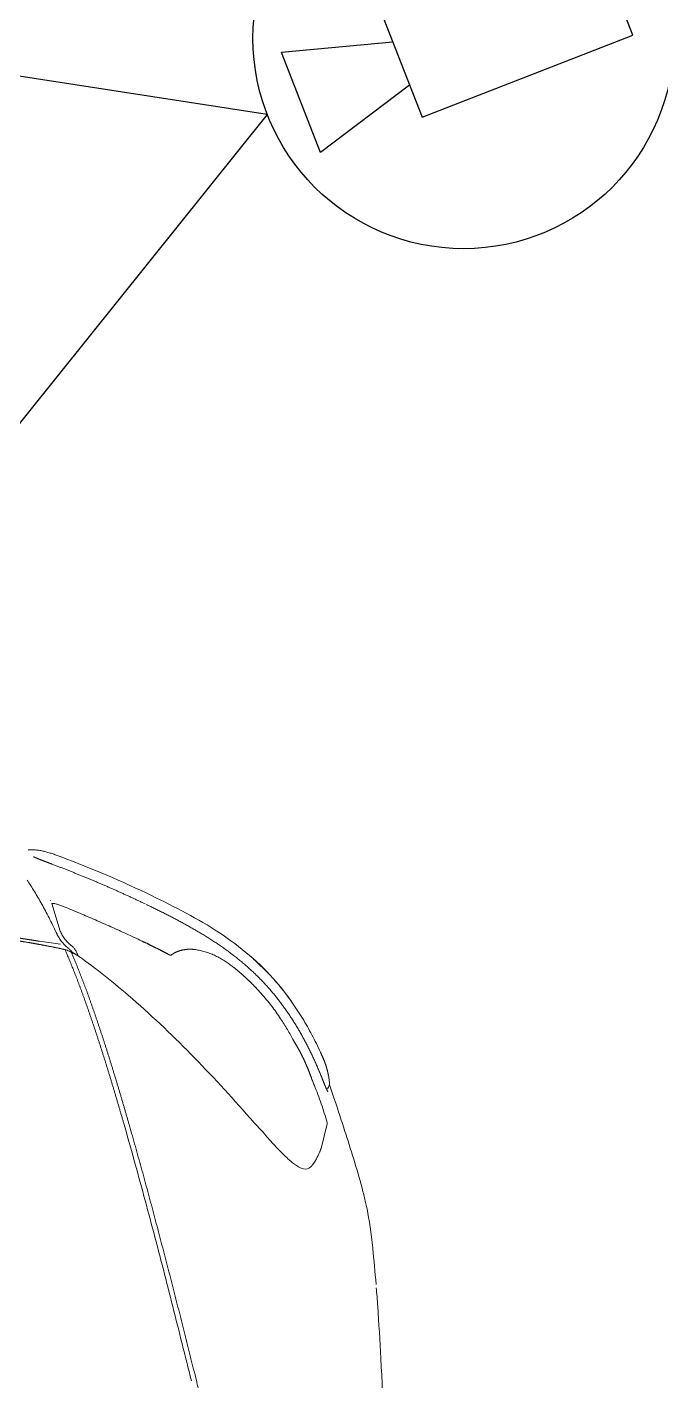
# Model space of a CAD drawing. Extents: x -1073 to 35213, y -1180 to 6950.
# Drawn here: x 18332.3 to 18409.5, y 2886.1 to 3051.1 of the extents above; entities that cross this region are included whole.
import ezdxf

# ---------------------------------------------------------------- set-up
doc = ezdxf.new("R2010")
doc.units = 0
doc.header["$LTSCALE"] = 25
doc.layers.get('0').update_dxf_attribs({"color": 9, "lineweight": 9})
for name, color, linetype, lineweight in [('04', 9, 'Continuous', 9), ('E-DAHİLİ DOME KAMERA', 7, 'Continuous', 30), ('E-DAHİLİ KAMERA', 7, 'Continuous', 30)]:
    doc.layers.add(name, color=color, linetype=linetype, lineweight=lineweight)

# ---------------------------------------------------------------- blocks, each defined once
blk = doc.blocks.new('p-araba-polo')
for p, q in [((0.1094, -0.4114), (0.1433, -0.4214)), ((0.1556, -0.3961), (0.1593, -0.4217)), ((0.1683, -0.4355), (0.17, -0.4382)), ((0.172, -0.4427), (0.1727, -0.4429)), ((0.1727, -0.4429), (0.1735, -0.4432)), ((0.3712, -0.653), (0.3749, -0.6562)), ((0.3749, -0.6562), (0.3764, -0.6575)), ((0.3875, -0.668), (0.3764, -0.6575)), ((0.4081, -0.7394), (0.3783, -0.7469)), ((0.4278, -0.7293), (0.4248, -0.7314)), ((0.3189, -0.7483), (0.328, -0.7495)), ((0.3334, -0.7485), (0.3346, -0.7476)), ((0.3344, -0.7478), (0.3365, -0.7464))]:
    blk.add_line(p, q)
at = {"flags": 128}
for points in [[(0.3874, -0.668), (0.3906, -0.6707), (0.3938, -0.6734)], [(0.4171, -0.6952), (0.4181, -0.6962), (0.4193, -0.6975), (0.4207, -0.699)], [(0.427, -0.7064), (0.4277, -0.7072), (0.4282, -0.7081)]]:
    blk.add_lwpolyline(points, dxfattribs=at)
for points, degree in [([(0.1535, -0.3825), (0.1532, -0.3809), (0.1529, -0.3793), (0.1527, -0.3776), (0.1524, -0.376), (0.1522, -0.3743), (0.1519, -0.3727), (0.1516, -0.371)], 7), ([(0.1554, -0.3724), (0.157, -0.3826), (0.1588, -0.3928), (0.1607, -0.403), (0.1627, -0.4132), (0.1648, -0.423)], 5), ([(0.053, -0.3896), (0.0528, -0.3896), (0.0527, -0.3894), (0.0526, -0.3892), (0.0526, -0.389), (0.0526, -0.3888)], 5), ([(0.0615, -0.4113), (0.0603, -0.4081), (0.0591, -0.4049), (0.0579, -0.4017), (0.0566, -0.3984), (0.0553, -0.3951), (0.0539, -0.3919), (0.0526, -0.3888)], 7), ([(0.1556, -0.3961), (0.1553, -0.3942), (0.155, -0.3923), (0.1546, -0.3903), (0.1543, -0.3884), (0.154, -0.3864), (0.1538, -0.3845), (0.1535, -0.3825)], 7), ([(0.0616, -0.4115), (0.0615, -0.4115), (0.0614, -0.4115), (0.0614, -0.4115), (0.0615, -0.4114), (0.0615, -0.4113)], 5), ([(0.0616, -0.4115), (0.0615, -0.4115), (0.0614, -0.4115), (0.0614, -0.4115), (0.0615, -0.4114), (0.0615, -0.4113)], 5), ([(0.1101, -0.5251), (0.1025, -0.5092), (0.0951, -0.4931), (0.0879, -0.477), (0.081, -0.4607), (0.0743, -0.4443), (0.0678, -0.4279), (0.0615, -0.4113)], 7), ([(0.1058, -0.4093), (0.1058, -0.4093), (0.1058, -0.4094), (0.1058, -0.4094), (0.1058, -0.4094), (0.1058, -0.4094), (0.1058, -0.4094), (0.1058, -0.4094)], 7), ([(0.1058, -0.4093), (0.1058, -0.4094), (0.1058, -0.4094), (0.1058, -0.4094)], 3), ([(0.0527, -0.4224), (0.0527, -0.4224), (0.0527, -0.4223)], 2), ([(0.0527, -0.4223), (0.0527, -0.4224), (0.0527, -0.4224)], 2), ([(0.0527, -0.4224), (0.0668, -0.4598), (0.0826, -0.4968), (0.0999, -0.5329)], 3), ([(0.1449, -0.4166), (0.1466, -0.4174), (0.1484, -0.4183), (0.1502, -0.4192), (0.152, -0.4203), (0.1537, -0.4215), (0.1553, -0.4228)], 6), ([(0.1531, -0.4271), (0.1538, -0.4277), (0.1545, -0.4282), (0.1552, -0.4288), (0.1558, -0.4294), (0.1564, -0.43), (0.157, -0.4306), (0.1576, -0.4313)], 7), ([(0.1619, -0.4288), (0.1628, -0.4298), (0.1636, -0.4307), (0.1644, -0.4316), (0.1652, -0.4325), (0.166, -0.4334), (0.1668, -0.4342)], 6), ([(0.1668, -0.4342), (0.1658, -0.4332), (0.1648, -0.4321), (0.1639, -0.431), (0.163, -0.43), (0.1619, -0.4288)], 5), ([(0.1658, -0.4273), (0.1656, -0.4265), (0.1654, -0.4256), (0.1652, -0.4247), (0.165, -0.4239), (0.1648, -0.423)], 5), ([(0.1658, -0.4273), (0.1921, -0.4388), (0.2207, -0.4497), (0.2508, -0.4602), (0.2818, -0.4704), (0.3133, -0.4801), (0.3453, -0.4896), (0.3777, -0.4989)], 7), ([(0.1706, -0.4373), (0.1701, -0.4365), (0.1696, -0.4358), (0.1691, -0.435)], 3), ([(0.3769, -0.5048), (0.3446, -0.4956), (0.3126, -0.4861), (0.2815, -0.4765), (0.2514, -0.4666), (0.2221, -0.4565), (0.1943, -0.4459), (0.1691, -0.435)], 7), ([(0.1706, -0.4373), (0.1703, -0.4368), (0.17, -0.4364), (0.1697, -0.4359), (0.1693, -0.4355), (0.1691, -0.435)], 5), ([(0.1699, -0.4417), (0.1707, -0.4421), (0.1715, -0.4424), (0.1724, -0.4428)], 3), ([(0.1724, -0.4428), (0.1717, -0.4425), (0.171, -0.4422), (0.1703, -0.4419)], 3), ([(0.1731, -0.4427), (0.173, -0.4429), (0.1729, -0.443), (0.1727, -0.4429), (0.1726, -0.4429), (0.1724, -0.4428)], 5), ([(0.1724, -0.4428), (0.1726, -0.4429), (0.1727, -0.4429), (0.1729, -0.443), (0.173, -0.4429), (0.1731, -0.4427)], 5), ([(0.1724, -0.4428), (0.1726, -0.4429), (0.1728, -0.443), (0.1729, -0.443), (0.1731, -0.4431), (0.1733, -0.4432), (0.1735, -0.4432)], 6), ([(0.1724, -0.4428), (0.1727, -0.443), (0.1731, -0.4431), (0.1735, -0.4432)], 3), ([(0.1949, -0.6585), (0.1794, -0.6422), (0.1652, -0.6246), (0.1526, -0.6059), (0.1412, -0.5866), (0.1306, -0.5668), (0.1206, -0.5469), (0.1109, -0.5267)], 7), ([(0.1553, -0.521), (0.1585, -0.5277), (0.1618, -0.5344), (0.1652, -0.5411), (0.1685, -0.5478), (0.172, -0.5544)], 5), ([(0.0999, -0.5329), (0.0999, -0.5329), (0.1, -0.5328)], 2), ([(0.1, -0.5328), (0.0999, -0.5329), (0.0999, -0.5329)], 2), ([(0.1721, -0.5572), (0.1688, -0.5617), (0.1665, -0.5669), (0.1652, -0.5727), (0.165, -0.5788), (0.1656, -0.585)], 5), ([(0.172, -0.5544), (0.1723, -0.555), (0.1726, -0.5556), (0.1728, -0.5563), (0.1724, -0.5568), (0.1721, -0.5572)], 5), ([(1.0396, -0.6705), (0.9891, -0.6587), (0.9388, -0.647), (0.8888, -0.6352), (0.839, -0.6234), (0.7894, -0.6115), (0.7401, -0.5995), (0.6909, -0.5874)], 7), ([(0.1875, -0.633), (0.1921, -0.6388), (0.1969, -0.6443), (0.2018, -0.6497), (0.2069, -0.6548), (0.2121, -0.6598)], 5), ([(0.195, -0.6586), (0.1949, -0.6586), (0.1949, -0.6586), (0.1949, -0.6586), (0.1949, -0.6585), (0.1949, -0.6585)], 5), ([(0.3217, -0.7403), (0.3016, -0.7322), (0.2819, -0.7231), (0.2626, -0.713), (0.244, -0.7016), (0.2263, -0.6886), (0.21, -0.6742), (0.1949, -0.6585)], 7), ([(0.3712, -0.6529), (0.3712, -0.6531), (0.3712, -0.6531), (0.3714, -0.6529)], 3), ([(0.3749, -0.6561), (0.3748, -0.6562), (0.3749, -0.6563), (0.375, -0.6562)], 3), ([(0.3749, -0.6561), (0.3748, -0.6562), (0.3749, -0.6563), (0.375, -0.6562)], 3), ([(0.3756, -0.655), (0.3756, -0.655), (0.3756, -0.655), (0.3756, -0.655), (0.3756, -0.655), (0.3756, -0.655)], 5), ([(0.3756, -0.655), (0.3756, -0.655), (0.3756, -0.655), (0.3756, -0.655), (0.3756, -0.655), (0.3756, -0.655)], 5), ([(0.3876, -0.668), (0.3876, -0.668), (0.3875, -0.668), (0.3874, -0.668)], 3), ([(0.3874, -0.668), (0.3875, -0.668), (0.3875, -0.668), (0.3875, -0.668), (0.3876, -0.668), (0.3876, -0.668)], 5), ([(0.3938, -0.6734), (0.3987, -0.6777), (0.4036, -0.682), (0.4082, -0.6864)], 3), ([(0.4082, -0.6864), (0.4113, -0.6894), (0.4143, -0.6923), (0.4171, -0.6952)], 3), ([(0.2765, -0.7057), (0.2764, -0.7057), (0.2762, -0.7056), (0.2761, -0.7056), (0.276, -0.7055), (0.276, -0.7054)], 5), ([(0.2765, -0.7057), (0.2764, -0.7057), (0.2762, -0.7056), (0.2761, -0.7056), (0.276, -0.7055), (0.276, -0.7054)], 5), ([(0.3195, -0.7266), (0.3131, -0.7243), (0.3067, -0.7217), (0.3004, -0.7189), (0.2941, -0.7159), (0.288, -0.7127), (0.2819, -0.7091), (0.276, -0.7054)], 7), ([(0.4207, -0.699), (0.423, -0.7016), (0.4252, -0.704), (0.427, -0.7064)], 3), ([(0.4282, -0.7081), (0.4316, -0.7131), (0.4335, -0.7174), (0.4334, -0.7204)], 3), ([(0.4334, -0.7204), (0.4334, -0.7239), (0.4311, -0.7269), (0.4278, -0.7293)], 3), ([(0.2817, -0.7343), (0.2817, -0.7343), (0.2818, -0.7344), (0.2818, -0.7344)], 3), ([(0.284, -0.7354), (0.2863, -0.7365), (0.2886, -0.7376), (0.2909, -0.7387)], 3), ([(0.291, -0.7387), (0.2909, -0.7387), (0.2909, -0.7387)], 2), ([(0.3189, -0.7483), (0.3138, -0.7474), (0.3089, -0.7461), (0.3042, -0.7445), (0.2997, -0.7427), (0.2953, -0.7407), (0.2909, -0.7387)], 6), ([(0.3228, -0.7278), (0.322, -0.7276), (0.3213, -0.7275), (0.3207, -0.7272), (0.3201, -0.7269), (0.3195, -0.7266)], 5), ([(0.3228, -0.7278), (0.322, -0.7276), (0.3213, -0.7275), (0.3207, -0.7272), (0.3201, -0.7269), (0.3195, -0.7266)], 5), ([(0.3392, -0.7476), (0.3378, -0.7469), (0.3359, -0.746), (0.3336, -0.745), (0.3308, -0.7439), (0.3278, -0.7427), (0.3247, -0.7415), (0.3217, -0.7403)], 7), ([(0.3218, -0.7403), (0.3218, -0.7403), (0.3217, -0.7404), (0.3217, -0.7403), (0.3217, -0.7403), (0.3217, -0.7403)], 5), ([(0.3217, -0.7403), (0.3217, -0.7403), (0.3217, -0.7404), (0.3217, -0.7404), (0.3218, -0.7403), (0.3218, -0.7403)], 5), ([(0.3291, -0.7303), (0.3291, -0.7303), (0.3291, -0.7303), (0.3291, -0.7303), (0.3291, -0.7303), (0.3291, -0.7303), (0.3291, -0.7303), (0.3291, -0.7303), (0.3291, -0.7303), (0.3291, -0.7303)], 9), ([(0.3291, -0.7303), (0.3291, -0.7303), (0.3292, -0.7304), (0.3293, -0.7304), (0.3293, -0.7304), (0.3294, -0.7304), (0.3294, -0.7304), (0.3295, -0.7304), (0.3296, -0.7305), (0.3296, -0.7305)], 9), ([(0.3296, -0.7305), (0.3296, -0.7305), (0.3295, -0.7304), (0.3294, -0.7304), (0.3294, -0.7304), (0.3293, -0.7304), (0.3293, -0.7304), (0.3292, -0.7304), (0.3291, -0.7303), (0.3291, -0.7303)], 9), ([(0.3317, -0.7313), (0.3315, -0.7313), (0.3314, -0.7312), (0.3314, -0.7312), (0.3314, -0.7312), (0.3314, -0.7312)], 5), ([(0.3317, -0.7313), (0.3315, -0.7313), (0.3314, -0.7312), (0.3314, -0.7312), (0.3314, -0.7312), (0.3314, -0.7312)], 5), ([(0.4248, -0.7314), (0.4196, -0.7347), (0.4139, -0.7373), (0.4081, -0.7394)], 3), ([(0.4081, -0.7394), (0.4089, -0.7391), (0.4097, -0.7388), (0.4106, -0.7385), (0.4114, -0.7382), (0.4122, -0.7378), (0.4131, -0.7375)], 6), ([(0.328, -0.7495), (0.3299, -0.7499), (0.3326, -0.7491), (0.3334, -0.7485)], 3), ([(0.3342, -0.7479), (0.3342, -0.7479), (0.3342, -0.7479), (0.3343, -0.7479), (0.3343, -0.7479), (0.3343, -0.7479)], 5), ([(0.3342, -0.7479), (0.3342, -0.7479), (0.3343, -0.7479), (0.3343, -0.7479)], 3), ([(0.3392, -0.7476), (0.3389, -0.7475), (0.3386, -0.7474), (0.3383, -0.7472), (0.3379, -0.747), (0.3377, -0.7468)], 5), ([(0.3392, -0.7476), (0.339, -0.7475), (0.3387, -0.7474), (0.3385, -0.7473), (0.3382, -0.7472), (0.338, -0.747)], 5), ([(0.3764, -0.7468), (0.3768, -0.7469), (0.3772, -0.747), (0.3776, -0.747), (0.378, -0.7469), (0.3783, -0.7469)], 5), ([(0.5299, -0.8023), (0.5443, -0.8039), (0.5588, -0.8052), (0.5741, -0.8064)], 3)]:
    blk.add_open_spline(points, degree=degree)
for points, degree, knots in [([(0.1516, -0.371), (0.1519, -0.373), (0.1526, -0.3768), (0.1532, -0.3806), (0.1535, -0.3825)], 3, [0, 0, 0, 0, 0.500002, 1, 1, 1, 1]), ([(0.044, -0.3824), (0.044, -0.3841), (0.0439, -0.3875), (0.0443, -0.3927), (0.0451, -0.3978), (0.0462, -0.4028), (0.0476, -0.4078), (0.0492, -0.4127), (0.0509, -0.4176), (0.0521, -0.4208), (0.0527, -0.4224)], 3, [0, 0, 0, 0, 0.124987, 0.249975, 0.374965, 0.49996, 0.624964, 0.749973, 0.874985, 1, 1, 1, 1]), ([(0.0615, -0.4113), (0.0608, -0.4095), (0.0594, -0.4057), (0.0572, -0.4), (0.0549, -0.3942), (0.0534, -0.3907), (0.0526, -0.3888)], 3, [0, 0, 0, 0, 0.242914, 0.490387, 0.743262, 1, 1, 1, 1]), ([(0.1449, -0.4166), (0.1418, -0.4151), (0.1357, -0.4122), (0.127, -0.4078), (0.1185, -0.4034), (0.1103, -0.399), (0.1024, -0.3945), (0.0949, -0.3901), (0.0878, -0.3856), (0.0833, -0.3826), (0.0811, -0.3811)], 3, [0, 0, 0, 0, 0.125001, 0.250002, 0.375002, 0.500003, 0.625003, 0.750002, 0.875001, 1, 1, 1, 1]), ([(0.1535, -0.3825), (0.1538, -0.3848), (0.1545, -0.3893), (0.1553, -0.3939), (0.1556, -0.3961)], 3, [0, 0, 0, 0, 0.499954, 1, 1, 1, 1]), ([(0.1135, -0.4261), (0.1129, -0.4247), (0.1118, -0.422), (0.1104, -0.4178), (0.1095, -0.414), (0.1094, -0.4122), (0.1094, -0.4114)], 3, [0, 0, 0, 0, 0.270369, 0.539534, 0.807022, 1, 1, 1, 1]), ([(0.1553, -0.521), (0.1524, -0.5147), (0.1464, -0.5022), (0.1379, -0.4833), (0.1296, -0.4643), (0.1214, -0.4453), (0.1161, -0.4325), (0.1135, -0.4261)], 3, [0, 0, 0, 0, 0.199959, 0.399928, 0.599921, 0.799944, 1, 1, 1, 1]), ([(0.1433, -0.4214), (0.145, -0.4222), (0.1483, -0.4238), (0.1515, -0.426), (0.1531, -0.4271)], 3, [0, 0, 0, 0, 0.500778, 1, 1, 1, 1]), ([(0.1553, -0.4228), (0.1545, -0.4221), (0.1529, -0.4209), (0.1502, -0.4193), (0.1476, -0.4179), (0.1458, -0.417), (0.1449, -0.4166)], 3, [0, 0, 0, 0, 0.248986, 0.49846, 0.748736, 1, 1, 1, 1]), ([(0.1531, -0.4271), (0.1539, -0.4278), (0.1555, -0.429), (0.1569, -0.4305), (0.1576, -0.4313)], 3, [0, 0, 0, 0, 0.5173, 1, 1, 1, 1]), ([(0.1619, -0.4288), (0.1608, -0.4277), (0.1586, -0.4255), (0.1564, -0.4237), (0.1553, -0.4228)], 3, [0, 0, 0, 0, 0.500116, 1, 1, 1, 1]), ([(0.1658, -0.4273), (0.1656, -0.4266), (0.1653, -0.4252), (0.165, -0.4237), (0.1648, -0.423)], 3, [0, 0, 0, 0, 0.499348, 1, 1, 1, 1]), ([(0.1691, -0.435), (0.1686, -0.4342), (0.1676, -0.4326), (0.1665, -0.43), (0.1661, -0.4282), (0.1658, -0.4273)], 3, [0, 0, 0, 0, 0.333479, 0.665683, 1, 1, 1, 1]), ([(0.1576, -0.4313), (0.1582, -0.4321), (0.1596, -0.4337), (0.1616, -0.4362), (0.1632, -0.4376), (0.1641, -0.4383)], 3, [0, 0, 0, 0, 0.335072, 0.667573, 1, 1, 1, 1]), ([(0.1641, -0.4383), (0.1647, -0.4387), (0.1659, -0.4396), (0.1678, -0.4407), (0.1692, -0.4414), (0.1699, -0.4417)], 3, [0, 0, 0, 0, 0.333542, 0.667239, 1, 1, 1, 1]), ([(0.1684, -0.4358), (0.1683, -0.4356), (0.1677, -0.4351), (0.1672, -0.4346), (0.1668, -0.4342)], 3, [0, 0, 0, 0, 0.227086, 1, 1, 1, 1]), ([(0.17, -0.4382), (0.1858, -0.4614), (0.2457, -0.5368), (0.3175, -0.6057), (0.3712, -0.653)], 3, [0, 0, 0, 0, 0.290843, 1, 1, 1, 1]), ([(0.3769, -0.5048), (0.3854, -0.5073), (0.4025, -0.5121), (0.4283, -0.5193), (0.4542, -0.5264), (0.4802, -0.5334), (0.5063, -0.5403), (0.5325, -0.5472), (0.5587, -0.554), (0.5851, -0.5608), (0.6115, -0.5675), (0.6379, -0.5742), (0.6644, -0.5808), (0.6821, -0.5852), (0.6909, -0.5874)], 3, [0, 0, 0, 0, 0.083342, 0.166682, 0.25, 0.333306, 0.416615, 0.499936, 0.583268, 0.666606, 0.749946, 0.83329, 0.916643, 1, 1, 1, 1]), ([(0.6916, -0.5814), (0.6764, -0.5776), (0.6461, -0.5701), (0.6008, -0.5587), (0.5557, -0.5472), (0.5107, -0.5355), (0.4661, -0.5235), (0.4216, -0.5114), (0.3923, -0.5031), (0.3777, -0.4989)], 3, [0, 0, 0, 0, 0.142912, 0.285805, 0.428682, 0.57154, 0.714362, 0.857157, 1, 1, 1, 1]), ([(0.172, -0.5544), (0.1691, -0.5489), (0.1634, -0.5378), (0.158, -0.5266), (0.1553, -0.521)], 3, [0, 0, 0, 0, 0.499946, 1, 1, 1, 1]), ([(0.0999, -0.5329), (0.1137, -0.5611), (0.1417, -0.6167), (0.1884, -0.6724), (0.2204, -0.6972), (0.2284, -0.7028)], 3, [0, 0, 0, 0, 0.436314, 0.862947, 1, 1, 1, 1]), ([(0.1721, -0.5572), (0.1723, -0.557), (0.1726, -0.5565), (0.1725, -0.5554), (0.1722, -0.5547), (0.172, -0.5544)], 3, [0, 0, 0, 0, 0.34173, 0.655167, 1, 1, 1, 1]), ([(0.1811, -0.6243), (0.18, -0.6226), (0.1777, -0.619), (0.1747, -0.6135), (0.172, -0.6079), (0.1698, -0.6023), (0.1679, -0.5965), (0.1664, -0.5907), (0.1659, -0.5869), (0.1656, -0.585)], 3, [0, 0, 0, 0, 0.14287, 0.285738, 0.428603, 0.571464, 0.714319, 0.857165, 1, 1, 1, 1]), ([(0.1875, -0.633), (0.1864, -0.6316), (0.1842, -0.6288), (0.1821, -0.6258), (0.1811, -0.6243)], 3, [0, 0, 0, 0, 0.500031, 1, 1, 1, 1]), ([(0.1774, -0.6572), (0.18, -0.6601), (0.1853, -0.6658), (0.1936, -0.6741), (0.2022, -0.6821), (0.2111, -0.6897), (0.2203, -0.697), (0.2298, -0.7039), (0.2395, -0.7105), (0.2494, -0.7168), (0.2595, -0.7227), (0.2698, -0.7283), (0.2803, -0.7337), (0.2874, -0.737), (0.2909, -0.7387)], 3, [0, 0, 0, 0, 0.083333, 0.166665, 0.249997, 0.333329, 0.416662, 0.499995, 0.583328, 0.666661, 0.749996, 0.83333, 0.916665, 1, 1, 1, 1]), ([(0.2501, -0.6901), (0.2474, -0.6883), (0.2421, -0.6847), (0.2343, -0.679), (0.2268, -0.6729), (0.2194, -0.6665), (0.2145, -0.662), (0.2121, -0.6598)], 3, [0, 0, 0, 0, 0.200084, 0.400065, 0.600042, 0.800036, 1, 1, 1, 1]), ([(0.2762, -0.7056), (0.2741, -0.7045), (0.2697, -0.7021), (0.2632, -0.6983), (0.2566, -0.6943), (0.2523, -0.6915), (0.2501, -0.6901)], 3, [0, 0, 0, 0, 0.240377, 0.493552, 0.746754, 1, 1, 1, 1]), ([(0.2909, -0.7387), (0.2938, -0.74), (0.2996, -0.7426), (0.3085, -0.7459), (0.3146, -0.7476), (0.3178, -0.7481)], 3, [0, 0, 0, 0, 0.333411, 0.666747, 1, 1, 1, 1]), ([(0.3314, -0.7312), (0.3306, -0.7308), (0.3289, -0.7302), (0.3265, -0.7292), (0.3241, -0.7283), (0.3217, -0.7274), (0.3202, -0.7269), (0.3195, -0.7266)], 3, [0, 0, 0, 0, 0.19886, 0.400952, 0.606006, 0.809658, 1, 1, 1, 1]), ([(0.3764, -0.7468), (0.3726, -0.7457), (0.3649, -0.7434), (0.3536, -0.7396), (0.3424, -0.7356), (0.3351, -0.7327), (0.3314, -0.7312)], 3, [0, 0, 0, 0, 0.250001, 0.500002, 0.750003, 1, 1, 1, 1]), ([(0.3308, -0.7495), (0.3436, -0.7542), (0.3636, -0.7609), (0.3938, -0.7706), (0.4254, -0.7806), (0.4544, -0.789), (0.4711, -0.793), (0.4757, -0.7941)], 3, [0, 0, 0, 0, 0.260213, 0.420209, 0.662967, 0.897224, 1, 1, 1, 1]), ([(0.4758, -0.7941), (0.4779, -0.7946), (0.4931, -0.7978), (0.5106, -0.8003), (0.5297, -0.8023)], 3, [0, 0, 0, 0, 0.124213, 1, 1, 1, 1]), ([(0.578, -0.8067), (0.5852, -0.8073), (0.6136, -0.8094), (0.6943, -0.8142), (0.7938, -0.8181), (0.9022, -0.8216), (0.9869, -0.8238), (1.0486, -0.8241), (1.0808, -0.8236)], 3, [0, 0, 0, 0, 0.049552, 0.182368, 0.511137, 0.607099, 0.78604, 1, 1, 1, 1]), ([(0.5894, -0.8074), (0.5894, -0.8074), (0.5894, -0.8074), (0.5894, -0.8074), (0.5894, -0.8074), (0.5894, -0.8074), (0.5894, -0.8074), (0.5894, -0.8074), (0.5894, -0.8074), (0.5894, -0.8074), (0.5894, -0.8074), (0.5894, -0.8074), (0.5894, -0.8074), (0.5894, -0.8074), (0.5894, -0.8074)], 7, [0, 0, 0, 0, 0, 0, 0, 0, 1, 1, 1, 1, 1, 1, 1, 1, 1, 1, 1, 1, 1, 1, 1])]:
    blk.add_open_spline(points, degree=degree, knots=knots)
blk = doc.blocks.new('100_DAHİLİ DOME KAMERA')
at = {"layer": 'E-DAHİLİ DOME KAMERA', "color": 4}
for p, q in [((-1.936, 0.715), (-1.936, -0.689)), ((0.82, 0.715), (-1.936, 0.715)), ((0.82, -0.689), (0.82, 0.715)), ((0.82, 0.294), (2.131, 0.668)), ((2.131, 0.668), (2.131, -0.643)), ((0.82, -0.268), (2.131, -0.643))]:
    blk.add_line(p, q, dxfattribs=at)
at = {"layer": 'E-DAHİLİ DOME KAMERA', "color": 4, "linetype": 'Continuous'}
blk.add_circle((0, 0), 2.566, dxfattribs=at)
at = {"layer": 'E-DAHİLİ KAMERA', "color": 4}
for q in [(13.416, 6.264), (13.416, -6.264)]:
    blk.add_line((2.566, 0), q, dxfattribs=at)

msp = doc.modelspace()

# ---------------------------------------------------------------- block references
at = {"layer": '04', "xscale": -100, "yscale": 100, "zscale": 100, "rotation": 90}
msp.add_blockref('p-araba-polo', (18294.17, 2955.25), dxfattribs=at)
at = {"layer": 'E-DAHİLİ DOME KAMERA', "xscale": 9.999999999999998, "yscale": 9.999999999999998, "zscale": 9.999999999999998, "rotation": 201.2536364958909}
msp.add_blockref('100_DAHİLİ DOME KAMERA', (18385.47, 3049.77), dxfattribs=at)

doc.saveas('drawing.dxf')
